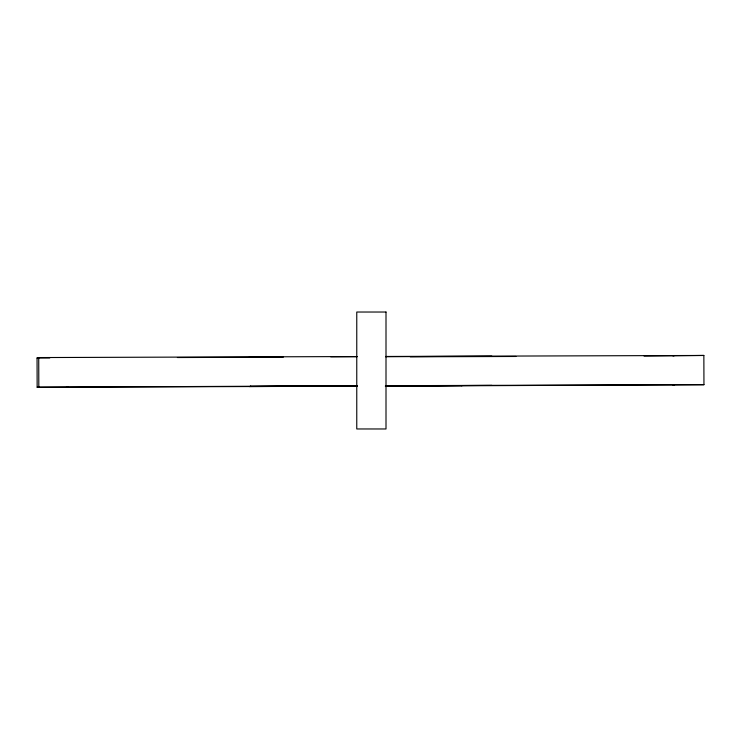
<?xml version="1.0" encoding="UTF-8"?>
<svg xmlns="http://www.w3.org/2000/svg" width="741" height="741" viewBox="0 0 741 741"><rect width="100%" height="100%" fill="white"/><g stroke="black" fill="none" stroke-linecap="round" stroke-linejoin="round"><path stroke-width="1.11" d="M357.125 386.2L37.143 387.228L37.05 357.996L38.727 357.56L356.829 356.551M37.143 387.228L356.921 385.792M66.449 387.117L67.987 386.728M249.087 357.301L283.034 357.06M250.088 357.051L250.615 356.912M249.18 386.543L357.218 386.08M250.708 386.144L250.18 386.283L357.31 385.941M491.82 356.143L385.561 356.736M461.68 385.728L462.143 385.616L386.107 385.857M491.913 385.385L385.653 385.968M673.013 355.958L674.551 355.569M385.32 386.126L703.95 384.69L703.857 355.458L644.077 356.05M673.106 385.2L674.643 384.801M385.755 356.467L703.857 355.458M330.718 356.791L357.218 356.708M37.05 357.996L49.777 357.959M177.386 357.533L282.951 357.199M410.273 356.791L515.94 356.477M385.848 385.7L703.95 384.69M38.727 357.56L38.819 386.802M386.005 312.026L356.764 312.026L356.764 428.965L386.005 428.974L386.005 312.035"/></g></svg>
